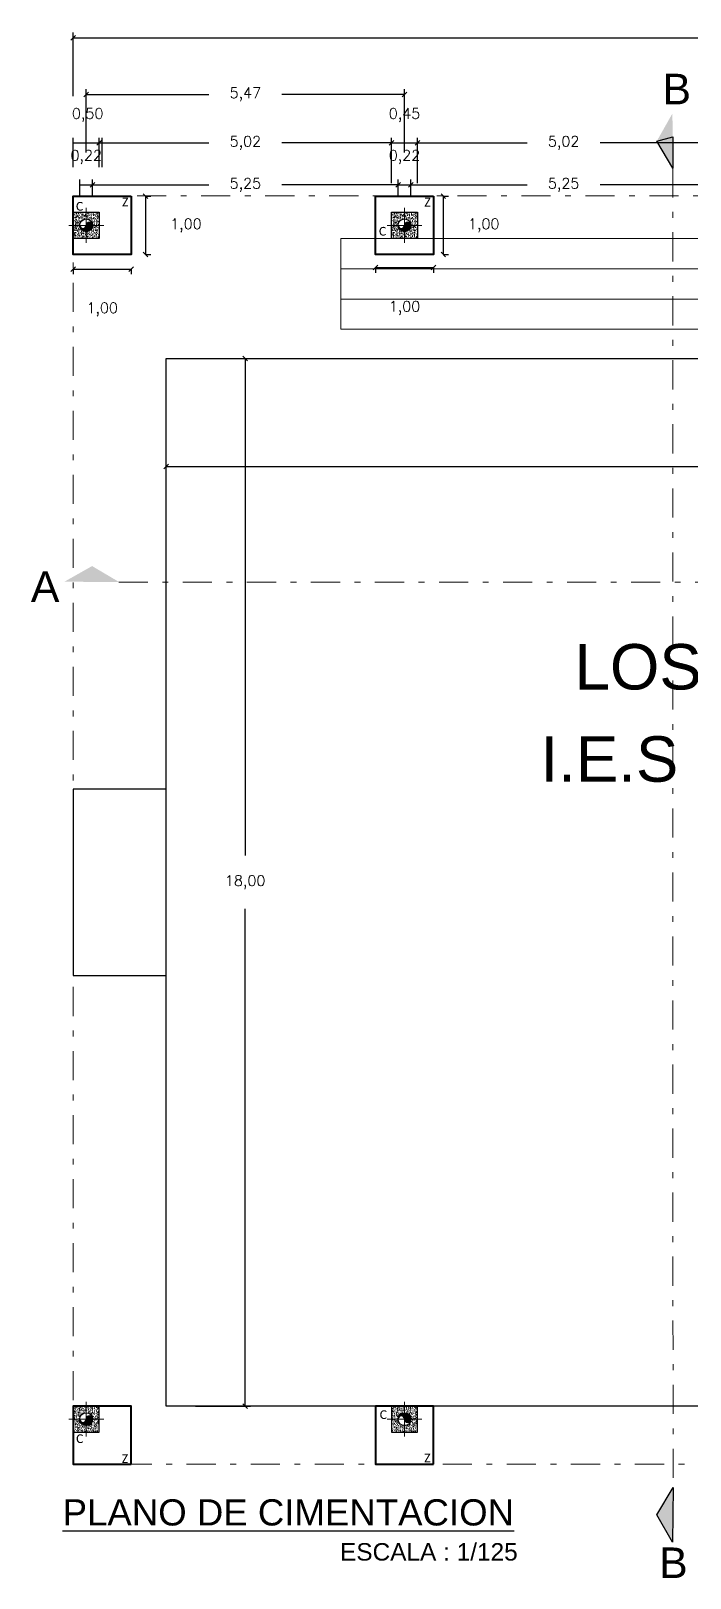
# Model space of a CAD drawing. Header units: metres. Extents: x 772934 to 773467, y 8442002 to 8442594.
# Drawn here: x 773062.6 to 773073.92, y 8442202.91 to 8442229.49 of the extents above; entities that cross this region are included whole.
import ezdxf

# ---------------------------------------------------------------- set-up
doc = ezdxf.new("R2010")
doc.units = ezdxf.units.M
doc.header["$PDMODE"] = 66
doc.linetypes.add('DASHDOT', pattern=[1, 0.5, -0.25, 0, -0.25])
for name, color, linetype, lineweight in [('02', 2, 'Continuous', 20), ('CIMENTACION', 7, 'Continuous', 40), ('COLUMNASS', 9, 'Continuous', 25), ('COTAS', 40, 'Continuous', 5), ('MURO...', 112, 'Continuous', 30), ('N.P.T', 61, 'DASHDOT', 9), ('TEXTOS-GRANDES-06', 6, 'Continuous', 25)]:
    doc.layers.add(name, color=color, linetype=linetype, lineweight=lineweight)
doc.layers.add('GRADERIA', color=7, linetype='Continuous', lineweight=15, true_color=0xc75757)
doc.layers.add('TEXTOS-CHICOS-03', color=3, linetype='Continuous')
doc.styles.add('ARIAL', font='arial.ttf', dxfattribs={"width": 1.1})
doc.styles.add('Legend', font='calibri.ttf')
doc.styles.get("Standard").update_dxf_attribs({"font": 'simplex.shx'})
doc.dimstyles.new('ISO-25', dxfattribs={"dimscale": 0, "dimtxt": 0.18, "dimasz": 0.08, "dimexe": 0.09, "dimexo": 0.5, "dimgap": 0.35, "dimtad": 0, "dimtih": 1, "dimtoh": 1, "dimzin": 3, "dimtxsty": 'Standard', "dimblk": 'OBLIQUE', "dimcen": -3, "dimclrd": 256, "dimclre": 256, "dimadec": 0, "dimazin": 0, "dimtfac": 1, "dimtmove": 2, "dimatfit": 2, "dimldrblk": 'OBLIQUE', "dimfxl": 1, "dimfxlon": 1, "dimtolj": 2, "dimarcsym": 0})

# ---------------------------------------------------------------- blocks, each defined once
blk = doc.blocks.new('_Oblique')
at = {"color": 0, "linetype": 'ByBlock', "lineweight": -2}
blk.add_line((-0.5, -0.5), (0.5, 0.5), dxfattribs=at)
blk = doc.blocks.new('*D77')
at = {"color": 173, "lineweight": -2, "ltscale": 0.05, "true_color": 0x4b5ece, "transparency": 16777216}
for p, q in [((773064.573, 8442226.646), (773064.663, 8442226.646)), ((773064.573, 8442225.646), (773064.663, 8442225.646))]:
    blk.add_line(p, q, dxfattribs=at)
at = {"color": 175, "lineweight": -2, "ltscale": 0.05, "true_color": 0x4d4db3, "transparency": 16777216}
blk.add_line((773064.573, 8442226.646), (773064.573, 8442225.646), dxfattribs=at)
at = {"layer": 'Defpoints', "color": 0, "ltscale": 0.05, "transparency": 16777216}
for p in [(773064.328, 8442226.646), (773064.328, 8442225.646), (773064.573, 8442225.646)]:
    blk.add_point(p, dxfattribs=at)
at = {"color": 175, "lineweight": -2, "ltscale": 0.05, "true_color": 0x4d4db3, "transparency": 16777216, "xscale": 0.08, "yscale": 0.08, "zscale": 0.08}
for p, rotation in [((773064.573, 8442226.646), 90), ((773064.573, 8442225.646), 270)]:
    blk.add_blockref('_Oblique', p, dxfattribs=dict(at, rotation=rotation))
at = {"color": 0, "ltscale": 0.05, "transparency": 16777216, "insert": (773065.266, 8442226.146), "char_height": 0.18, "attachment_point": 5}
blk.add_mtext('\\A2;1,00', dxfattribs=at)
blk = doc.blocks.new('*D78')
at = {"color": 173, "lineweight": -2, "ltscale": 0.05, "true_color": 0x4b5ece, "transparency": 16777216}
for p, q in [((773063.328, 8442225.396), (773063.328, 8442225.306)), ((773064.328, 8442225.396), (773064.328, 8442225.306))]:
    blk.add_line(p, q, dxfattribs=at)
at = {"color": 175, "lineweight": -2, "ltscale": 0.05, "true_color": 0x4d4db3, "transparency": 16777216}
blk.add_line((773063.328, 8442225.396), (773064.328, 8442225.396), dxfattribs=at)
at = {"layer": 'Defpoints', "color": 0, "ltscale": 0.05, "transparency": 16777216}
for p in [(773063.328, 8442225.646), (773064.328, 8442225.646), (773064.328, 8442225.396)]:
    blk.add_point(p, dxfattribs=at)
at = {"color": 175, "lineweight": -2, "ltscale": 0.05, "true_color": 0x4d4db3, "transparency": 16777216, "xscale": 0.08, "yscale": 0.08, "zscale": 0.08, "rotation": 180}
blk.add_blockref('_Oblique', (773063.328, 8442225.396), dxfattribs=at)
at = {"color": 175, "lineweight": -2, "ltscale": 0.05, "true_color": 0x4d4db3, "transparency": 16777216, "xscale": 0.08, "yscale": 0.08, "zscale": 0.08}
blk.add_blockref('_Oblique', (773064.328, 8442225.396), dxfattribs=at)
at = {"color": 0, "ltscale": 0.05, "transparency": 16777216, "insert": (773063.828, 8442224.702), "char_height": 0.18, "attachment_point": 5}
blk.add_mtext('\\A2;1,00', dxfattribs=at)
blk = doc.blocks.new('*D79')
at = {"color": 173, "lineweight": -2, "ltscale": 0.05, "true_color": 0x4b5ece, "transparency": 16777216}
for p, q in [((773069.687, 8442226.646), (773069.777, 8442226.646)), ((773069.687, 8442225.646), (773069.777, 8442225.646))]:
    blk.add_line(p, q, dxfattribs=at)
at = {"color": 175, "lineweight": -2, "ltscale": 0.05, "true_color": 0x4d4db3, "transparency": 16777216}
blk.add_line((773069.687, 8442226.646), (773069.687, 8442225.646), dxfattribs=at)
at = {"layer": 'Defpoints', "color": 0, "ltscale": 0.05, "transparency": 16777216}
for p in [(773069.52, 8442226.646), (773069.52, 8442225.646), (773069.687, 8442225.646)]:
    blk.add_point(p, dxfattribs=at)
at = {"color": 175, "lineweight": -2, "ltscale": 0.05, "true_color": 0x4d4db3, "transparency": 16777216, "xscale": 0.08, "yscale": 0.08, "zscale": 0.08}
for p, rotation in [((773069.687, 8442226.646), 90), ((773069.687, 8442225.646), 270)]:
    blk.add_blockref('_Oblique', p, dxfattribs=dict(at, rotation=rotation))
at = {"color": 0, "ltscale": 0.05, "transparency": 16777216, "insert": (773070.381, 8442226.146), "char_height": 0.18, "attachment_point": 5}
blk.add_mtext('\\A2;1,00', dxfattribs=at)
blk = doc.blocks.new('*D80')
at = {"color": 173, "lineweight": -2, "ltscale": 0.05, "true_color": 0x4b5ece, "transparency": 16777216}
for p, q in [((773068.52, 8442225.421), (773068.52, 8442225.331)), ((773069.52, 8442225.421), (773069.52, 8442225.331))]:
    blk.add_line(p, q, dxfattribs=at)
at = {"color": 175, "lineweight": -2, "ltscale": 0.05, "true_color": 0x4d4db3, "transparency": 16777216}
blk.add_line((773068.52, 8442225.421), (773069.52, 8442225.421), dxfattribs=at)
at = {"layer": 'Defpoints', "color": 0, "ltscale": 0.05, "transparency": 16777216}
for p in [(773068.52, 8442225.646), (773069.52, 8442225.646), (773069.52, 8442225.421)]:
    blk.add_point(p, dxfattribs=at)
at = {"color": 175, "lineweight": -2, "ltscale": 0.05, "true_color": 0x4d4db3, "transparency": 16777216, "xscale": 0.08, "yscale": 0.08, "zscale": 0.08, "rotation": 180}
blk.add_blockref('_Oblique', (773068.52, 8442225.421), dxfattribs=at)
at = {"color": 175, "lineweight": -2, "ltscale": 0.05, "true_color": 0x4d4db3, "transparency": 16777216, "xscale": 0.08, "yscale": 0.08, "zscale": 0.08}
blk.add_blockref('_Oblique', (773069.52, 8442225.421), dxfattribs=at)
at = {"color": 0, "ltscale": 0.05, "transparency": 16777216, "insert": (773069.02, 8442224.727), "char_height": 0.18, "attachment_point": 5}
blk.add_mtext('\\A2;1,00', dxfattribs=at)
blk = doc.blocks.new('*D89')
at = {"color": 173, "lineweight": -2, "ltscale": 0.05, "true_color": 0x4b5ece, "transparency": 16777216}
for p, q in [((773063.444, 8442226.646), (773063.444, 8442226.932)), ((773063.663, 8442226.646), (773063.663, 8442226.932))]:
    blk.add_line(p, q, dxfattribs=at)
at = {"color": 175, "lineweight": -2, "ltscale": 0.05, "true_color": 0x4d4db3, "transparency": 16777216}
blk.add_line((773063.444, 8442226.842), (773063.663, 8442226.842), dxfattribs=at)
at = {"layer": 'Defpoints', "color": 0, "ltscale": 0.05, "transparency": 16777216}
for p in [(773063.663, 8442226.842), (773063.444, 8442226.146), (773063.663, 8442226.146)]:
    blk.add_point(p, dxfattribs=at)
at = {"color": 0, "ltscale": 0.05, "transparency": 16777216, "insert": (773063.553, 8442227.322), "char_height": 0.18, "attachment_point": 5}
blk.add_mtext('\\A2;0,22', dxfattribs=at)
blk = doc.blocks.new('*D90')
at = {"color": 173, "lineweight": -2, "ltscale": 0.05, "true_color": 0x4b5ece, "transparency": 16777216}
for p, q in [((773063.663, 8442226.646), (773063.663, 8442226.932)), ((773068.91, 8442226.646), (773068.91, 8442226.932))]:
    blk.add_line(p, q, dxfattribs=at)
at = {"color": 175, "lineweight": -2, "ltscale": 0.05, "true_color": 0x4d4db3, "transparency": 16777216}
for p, q in [((773063.663, 8442226.842), (773065.662, 8442226.842)), ((773068.91, 8442226.842), (773066.911, 8442226.842))]:
    blk.add_line(p, q, dxfattribs=at)
at = {"layer": 'Defpoints', "color": 0, "ltscale": 0.05, "transparency": 16777216}
for p in [(773068.91, 8442226.842), (773063.663, 8442226.146), (773068.91, 8442226.146)]:
    blk.add_point(p, dxfattribs=at)
at = {"color": 175, "lineweight": -2, "ltscale": 0.05, "true_color": 0x4d4db3, "transparency": 16777216, "xscale": 0.08, "yscale": 0.08, "zscale": 0.08, "rotation": 180}
blk.add_blockref('_Oblique', (773063.663, 8442226.842), dxfattribs=at)
at = {"color": 175, "lineweight": -2, "ltscale": 0.05, "true_color": 0x4d4db3, "transparency": 16777216, "xscale": 0.08, "yscale": 0.08, "zscale": 0.08}
blk.add_blockref('_Oblique', (773068.91, 8442226.842), dxfattribs=at)
at = {"color": 0, "ltscale": 0.05, "transparency": 16777216, "insert": (773066.287, 8442226.842), "char_height": 0.18, "attachment_point": 5}
blk.add_mtext('\\A2;5,25', dxfattribs=at)
blk = doc.blocks.new('*D91')
at = {"color": 173, "lineweight": -2, "ltscale": 0.05, "true_color": 0x4b5ece, "transparency": 16777216}
for p, q in [((773068.91, 8442226.646), (773068.91, 8442226.932)), ((773069.129, 8442226.646), (773069.129, 8442226.932))]:
    blk.add_line(p, q, dxfattribs=at)
at = {"color": 175, "lineweight": -2, "ltscale": 0.05, "true_color": 0x4d4db3, "transparency": 16777216}
blk.add_line((773068.91, 8442226.842), (773069.129, 8442226.842), dxfattribs=at)
at = {"layer": 'Defpoints', "color": 0, "ltscale": 0.05, "transparency": 16777216}
for p in [(773069.129, 8442226.842), (773068.91, 8442226.146), (773069.129, 8442226.146)]:
    blk.add_point(p, dxfattribs=at)
at = {"color": 0, "ltscale": 0.05, "transparency": 16777216, "insert": (773069.02, 8442227.322), "char_height": 0.18, "attachment_point": 5}
blk.add_mtext('\\A2;0,22', dxfattribs=at)
blk = doc.blocks.new('*D92')
at = {"color": 173, "lineweight": -2, "ltscale": 0.05, "true_color": 0x4b5ece, "transparency": 16777216}
for p, q in [((773069.129, 8442226.646), (773069.129, 8442226.932)), ((773074.377, 8442226.646), (773074.377, 8442226.932))]:
    blk.add_line(p, q, dxfattribs=at)
at = {"color": 175, "lineweight": -2, "ltscale": 0.05, "true_color": 0x4d4db3, "transparency": 16777216}
for p, q in [((773069.129, 8442226.842), (773071.129, 8442226.842)), ((773074.377, 8442226.842), (773072.378, 8442226.842))]:
    blk.add_line(p, q, dxfattribs=at)
at = {"layer": 'Defpoints', "color": 0, "ltscale": 0.05, "transparency": 16777216}
for p in [(773074.377, 8442226.842), (773069.129, 8442226.146), (773074.377, 8442226.146)]:
    blk.add_point(p, dxfattribs=at)
at = {"color": 175, "lineweight": -2, "ltscale": 0.05, "true_color": 0x4d4db3, "transparency": 16777216, "xscale": 0.08, "yscale": 0.08, "zscale": 0.08, "rotation": 180}
blk.add_blockref('_Oblique', (773069.129, 8442226.842), dxfattribs=at)
at = {"color": 175, "lineweight": -2, "ltscale": 0.05, "true_color": 0x4d4db3, "transparency": 16777216, "xscale": 0.08, "yscale": 0.08, "zscale": 0.08}
blk.add_blockref('_Oblique', (773074.377, 8442226.842), dxfattribs=at)
at = {"color": 0, "ltscale": 0.05, "transparency": 16777216, "insert": (773071.753, 8442226.842), "char_height": 0.18, "attachment_point": 5}
blk.add_mtext('\\A2;5,25', dxfattribs=at)
blk = doc.blocks.new('*D102')
at = {"color": 173, "lineweight": -2, "ltscale": 0.05, "true_color": 0x4b5ece, "transparency": 16777216}
for p, q in [((773063.328, 8442227.146), (773063.328, 8442227.653)), ((773063.828, 8442227.146), (773063.828, 8442227.653))]:
    blk.add_line(p, q, dxfattribs=at)
at = {"color": 175, "lineweight": -2, "ltscale": 0.05, "true_color": 0x4d4db3, "transparency": 16777216}
blk.add_line((773063.328, 8442227.563), (773063.828, 8442227.563), dxfattribs=at)
at = {"layer": 'Defpoints', "color": 0, "ltscale": 0.05, "transparency": 16777216}
for p in [(773063.828, 8442227.563), (773063.328, 8442226.646), (773063.828, 8442226.646)]:
    blk.add_point(p, dxfattribs=at)
at = {"color": 0, "ltscale": 0.05, "transparency": 16777216, "insert": (773063.578, 8442228.042), "char_height": 0.18, "attachment_point": 5}
blk.add_mtext('\\A2;0,50', dxfattribs=at)
blk = doc.blocks.new('*D103')
at = {"color": 173, "lineweight": -2, "ltscale": 0.05, "true_color": 0x4b5ece, "transparency": 16777216}
for p, q in [((773063.778, 8442227.146), (773063.778, 8442227.653)), ((773068.795, 8442226.871), (773068.795, 8442227.653))]:
    blk.add_line(p, q, dxfattribs=at)
at = {"color": 175, "lineweight": -2, "ltscale": 0.05, "true_color": 0x4d4db3, "transparency": 16777216}
for p, q in [((773063.778, 8442227.563), (773065.662, 8442227.563)), ((773068.795, 8442227.563), (773066.911, 8442227.563))]:
    blk.add_line(p, q, dxfattribs=at)
at = {"layer": 'Defpoints', "color": 0, "ltscale": 0.05, "transparency": 16777216}
for p in [(773068.795, 8442227.563), (773063.778, 8442226.646), (773068.795, 8442226.371)]:
    blk.add_point(p, dxfattribs=at)
at = {"color": 175, "lineweight": -2, "ltscale": 0.05, "true_color": 0x4d4db3, "transparency": 16777216, "xscale": 0.08, "yscale": 0.08, "zscale": 0.08, "rotation": 180}
blk.add_blockref('_Oblique', (773063.778, 8442227.563), dxfattribs=at)
at = {"color": 175, "lineweight": -2, "ltscale": 0.05, "true_color": 0x4d4db3, "transparency": 16777216, "xscale": 0.08, "yscale": 0.08, "zscale": 0.08}
blk.add_blockref('_Oblique', (773068.795, 8442227.563), dxfattribs=at)
at = {"color": 0, "ltscale": 0.05, "transparency": 16777216, "insert": (773066.287, 8442227.563), "char_height": 0.18, "attachment_point": 5}
blk.add_mtext('\\A2;5,02', dxfattribs=at)
blk = doc.blocks.new('*D104')
at = {"color": 173, "lineweight": -2, "ltscale": 0.05, "true_color": 0x4b5ece, "transparency": 16777216}
for p, q in [((773068.795, 8442226.871), (773068.795, 8442227.653)), ((773069.245, 8442226.871), (773069.245, 8442227.653))]:
    blk.add_line(p, q, dxfattribs=at)
at = {"color": 175, "lineweight": -2, "ltscale": 0.05, "true_color": 0x4d4db3, "transparency": 16777216}
blk.add_line((773068.795, 8442227.563), (773069.245, 8442227.563), dxfattribs=at)
at = {"layer": 'Defpoints', "color": 0, "ltscale": 0.05, "transparency": 16777216}
for p in [(773069.245, 8442227.563), (773068.795, 8442226.371), (773069.245, 8442226.371)]:
    blk.add_point(p, dxfattribs=at)
at = {"color": 0, "ltscale": 0.05, "transparency": 16777216, "insert": (773069.02, 8442228.042), "char_height": 0.18, "attachment_point": 5}
blk.add_mtext('\\A2;0,45', dxfattribs=at)
blk = doc.blocks.new('*D105')
at = {"color": 173, "lineweight": -2, "ltscale": 0.05, "true_color": 0x4b5ece, "transparency": 16777216}
for p, q in [((773069.245, 8442226.871), (773069.245, 8442227.653)), ((773074.262, 8442226.871), (773074.262, 8442227.653))]:
    blk.add_line(p, q, dxfattribs=at)
at = {"color": 175, "lineweight": -2, "ltscale": 0.05, "true_color": 0x4d4db3, "transparency": 16777216}
for p, q in [((773069.245, 8442227.563), (773071.129, 8442227.563)), ((773074.262, 8442227.563), (773072.378, 8442227.563))]:
    blk.add_line(p, q, dxfattribs=at)
at = {"layer": 'Defpoints', "color": 0, "ltscale": 0.05, "transparency": 16777216}
for p in [(773074.262, 8442227.563), (773069.245, 8442226.371), (773074.262, 8442226.371)]:
    blk.add_point(p, dxfattribs=at)
at = {"color": 175, "lineweight": -2, "ltscale": 0.05, "true_color": 0x4d4db3, "transparency": 16777216, "xscale": 0.08, "yscale": 0.08, "zscale": 0.08, "rotation": 180}
blk.add_blockref('_Oblique', (773069.245, 8442227.563), dxfattribs=at)
at = {"color": 175, "lineweight": -2, "ltscale": 0.05, "true_color": 0x4d4db3, "transparency": 16777216, "xscale": 0.08, "yscale": 0.08, "zscale": 0.08}
blk.add_blockref('_Oblique', (773074.262, 8442227.563), dxfattribs=at)
at = {"color": 0, "ltscale": 0.05, "transparency": 16777216, "insert": (773071.753, 8442227.563), "char_height": 0.18, "attachment_point": 5}
blk.add_mtext('\\A2;5,02', dxfattribs=at)
blk = doc.blocks.new('*D115')
at = {"color": 173, "lineweight": -2, "ltscale": 0.05, "true_color": 0x4b5ece, "transparency": 16777216}
for p, q in [((773063.553, 8442227.397), (773063.553, 8442228.487)), ((773069.02, 8442227.397), (773069.02, 8442228.487))]:
    blk.add_line(p, q, dxfattribs=at)
at = {"color": 175, "lineweight": -2, "ltscale": 0.05, "true_color": 0x4d4db3, "transparency": 16777216}
for p, q in [((773063.553, 8442228.397), (773065.662, 8442228.397)), ((773069.02, 8442228.397), (773066.911, 8442228.397))]:
    blk.add_line(p, q, dxfattribs=at)
at = {"layer": 'Defpoints', "color": 0, "ltscale": 0.05, "transparency": 16777216}
for p in [(773069.02, 8442228.397), (773063.553, 8442226.371), (773069.02, 8442226.371)]:
    blk.add_point(p, dxfattribs=at)
at = {"color": 175, "lineweight": -2, "ltscale": 0.05, "true_color": 0x4d4db3, "transparency": 16777216, "xscale": 0.08, "yscale": 0.08, "zscale": 0.08, "rotation": 180}
blk.add_blockref('_Oblique', (773063.553, 8442228.397), dxfattribs=at)
at = {"color": 175, "lineweight": -2, "ltscale": 0.05, "true_color": 0x4d4db3, "transparency": 16777216, "xscale": 0.08, "yscale": 0.08, "zscale": 0.08}
blk.add_blockref('_Oblique', (773069.02, 8442228.397), dxfattribs=at)
at = {"color": 0, "ltscale": 0.05, "transparency": 16777216, "insert": (773066.287, 8442228.397), "char_height": 0.18, "attachment_point": 5}
blk.add_mtext('\\A2;5,47', dxfattribs=at)
blk = doc.blocks.new('*D254')
at = {"color": 173, "lineweight": -2, "ltscale": 0.05, "true_color": 0x4b5ece, "transparency": 16777216}
for p, q in [((773063.328, 8442228.369), (773063.328, 8442229.459)), ((773096.578, 8442228.369), (773096.578, 8442229.459))]:
    blk.add_line(p, q, dxfattribs=at)
at = {"color": 175, "lineweight": -2, "ltscale": 0.05, "true_color": 0x4d4db3, "transparency": 16777216}
for p, q in [((773063.328, 8442229.369), (773079.243, 8442229.369)), ((773096.578, 8442229.369), (773080.663, 8442229.369))]:
    blk.add_line(p, q, dxfattribs=at)
at = {"layer": 'Defpoints', "color": 0, "ltscale": 0.05, "transparency": 16777216}
for p in [(773096.578, 8442229.369), (773063.328, 8442226.646), (773096.578, 8442226.646)]:
    blk.add_point(p, dxfattribs=at)
at = {"color": 175, "lineweight": -2, "ltscale": 0.05, "true_color": 0x4d4db3, "transparency": 16777216, "xscale": 0.08, "yscale": 0.08, "zscale": 0.08, "rotation": 180}
blk.add_blockref('_Oblique', (773063.328, 8442229.369), dxfattribs=at)
at = {"color": 175, "lineweight": -2, "ltscale": 0.05, "true_color": 0x4d4db3, "transparency": 16777216, "xscale": 0.08, "yscale": 0.08, "zscale": 0.08}
blk.add_blockref('_Oblique', (773096.578, 8442229.369), dxfattribs=at)
at = {"color": 0, "ltscale": 0.05, "transparency": 16777216, "insert": (773079.953, 8442229.369), "char_height": 0.18, "attachment_point": 5}
blk.add_mtext('\\A2;33,25', dxfattribs=at)
blk = doc.blocks.new('*D255')
at = {"color": 173, "lineweight": -2, "ltscale": 0.05, "true_color": 0x4b5ece, "transparency": 16777216}
for p, q in [((773065.428, 8442223.861), (773066.373, 8442223.861)), ((773065.428, 8442205.861), (773066.373, 8442205.861))]:
    blk.add_line(p, q, dxfattribs=at)
at = {"color": 175, "lineweight": -2, "ltscale": 0.05, "true_color": 0x4d4db3, "transparency": 16777216}
for p, q in [((773066.283, 8442223.861), (773066.283, 8442215.318)), ((773066.283, 8442205.861), (773066.283, 8442214.404))]:
    blk.add_line(p, q, dxfattribs=at)
at = {"layer": 'Defpoints', "color": 0, "ltscale": 0.05, "transparency": 16777216}
for p in [(773064.928, 8442223.861), (773064.928, 8442205.861), (773066.283, 8442205.861)]:
    blk.add_point(p, dxfattribs=at)
at = {"color": 175, "lineweight": -2, "ltscale": 0.05, "true_color": 0x4d4db3, "transparency": 16777216, "xscale": 0.08, "yscale": 0.08, "zscale": 0.08}
for p, rotation in [((773066.283, 8442223.861), 90), ((773066.283, 8442205.861), 270)]:
    blk.add_blockref('_Oblique', p, dxfattribs=dict(at, rotation=rotation))
at = {"color": 0, "ltscale": 0.05, "transparency": 16777216, "insert": (773066.283, 8442214.861), "char_height": 0.18, "attachment_point": 5}
blk.add_mtext('\\A2;18,00', dxfattribs=at)
blk = doc.blocks.new('*D256')
at = {"color": 173, "lineweight": -2, "ltscale": 0.05, "true_color": 0x4b5ece, "transparency": 16777216}
for p, q in [((773064.928, 8442222.002), (773064.928, 8442222.092)), ((773094.978, 8442222.002), (773094.978, 8442222.092))]:
    blk.add_line(p, q, dxfattribs=at)
at = {"color": 175, "lineweight": -2, "ltscale": 0.05, "true_color": 0x4d4db3, "transparency": 16777216}
for p, q in [((773064.928, 8442222.002), (773079.243, 8442222.002)), ((773094.978, 8442222.002), (773080.663, 8442222.002))]:
    blk.add_line(p, q, dxfattribs=at)
at = {"layer": 'Defpoints', "color": 0, "ltscale": 0.05, "transparency": 16777216}
for p in [(773064.928, 8442221.991), (773094.978, 8442222.002), (773094.978, 8442221.991)]:
    blk.add_point(p, dxfattribs=at)
at = {"color": 175, "lineweight": -2, "ltscale": 0.05, "true_color": 0x4d4db3, "transparency": 16777216, "xscale": 0.08, "yscale": 0.08, "zscale": 0.08, "rotation": 180}
blk.add_blockref('_Oblique', (773064.928, 8442222.002), dxfattribs=at)
at = {"color": 175, "lineweight": -2, "ltscale": 0.05, "true_color": 0x4d4db3, "transparency": 16777216, "xscale": 0.08, "yscale": 0.08, "zscale": 0.08}
blk.add_blockref('_Oblique', (773094.978, 8442222.002), dxfattribs=at)
at = {"color": 0, "ltscale": 0.05, "transparency": 16777216, "insert": (773079.953, 8442222.002), "char_height": 0.18, "attachment_point": 5}
blk.add_mtext('\\A2;30,05', dxfattribs=at)

msp = doc.modelspace()

# ---------------------------------------------------------------- hatches: boundary and pattern name
h = msp.add_hatch(color=256)
h.dxf.hatch_style = 1
h.paths.add_polyline_path([(773073.622, 8442228.069), (773073.631, 8442227.127), (773073.354, 8442227.595)])
h = msp.add_hatch(color=256)
h.dxf.hatch_style = 1
h.paths.add_polyline_path([(773073.622, 8442228.069), (773073.631, 8442227.127), (773073.354, 8442227.595)])
h = msp.add_hatch(color=256)
h.dxf.hatch_style = 1
h.paths.add_polyline_path([(773073.622, 8442228.069), (773073.631, 8442227.127), (773073.354, 8442227.595)])
at = {"linetype": 'Continuous', "lineweight": 0}
h = msp.add_hatch(dxfattribs=at)
h.set_pattern_fill('AR-CONC', color=256, scale=0.01, angle=90, style=0)
h.set_pattern_definition([(140, (773063.75327, 8442225.495666), (0.0062752, 0.071726), [0.0075, -0.0825]), (85, (773063.75327, 8442225.495666), (-0.075219, -0.013875), [0.006, -0.066]), (190.451, (773063.75379, 8442225.50164), (-0.068944, 0.057851), [0.006374, -0.070114]), (136.184, (773063.73327, 8442225.49567), (0.016552, 0.106724), [0.01125, -0.12375]), (186.636, (773063.73465, 8442225.50456), (-0.097412, 0.093466), [0.009561, -0.105171]), (81.184, (773063.73327, 8442225.49567), (-0.097412, 0.093466), [0.009, -0.099]), (111, (773063.73827, 8442225.505666), (0.040262, 0.0596907), [0.0075, -0.0825]), (56, (773063.73827, 8442225.505666), (-0.072515, 0.0243315), [0.006, -0.066]), (161.451, (773063.74162, 8442225.51064), (-0.032253, 0.0840223), [0.006374, -0.070114]), (127.5, (773063.753268, 8442225.495666), (-0.0332894, 0.001216), [0, -0.0652, 0, -0.067, 0, -0.06625]), (97.5, (773063.753268, 8442225.495666), (-0.0394412, 0.026307), [0, -0.0382, 0, -0.0637, 0, -0.02525]), (57.5, (773063.753268, 8442225.473366), (0.0022555, 0.05338224), [0, -0.025, 0, -0.078, 0, -0.1035]), (47.5, (773063.75327, 8442225.463366), (-0.0100105, 0.0583186), [0, -0.0325, 0, -0.0518, 0, -0.0735])])
edge = h.paths.add_edge_path()
edge.add_line((773063.328, 8442226.146), (773063.444, 8442226.146))
edge.add_arc((773063.553, 8442226.146), 0.11, 540, 630)
edge.add_line((773063.553, 8442226.036), (773063.553, 8442225.921))
edge.add_line((773063.553, 8442225.921), (773063.328, 8442225.921))
edge.add_line((773063.328, 8442225.921), (773063.328, 8442226.146))
edge = h.paths.add_edge_path()
edge.add_line((773063.328, 8442226.371), (773063.553, 8442226.371))
edge.add_line((773063.553, 8442226.371), (773063.553, 8442226.255))
edge.add_arc((773063.553, 8442226.146), 0.11, 450, 540)
edge.add_line((773063.444, 8442226.146), (773063.328, 8442226.146))
edge.add_line((773063.328, 8442226.146), (773063.328, 8442226.371))
edge = h.paths.add_edge_path()
edge.add_line((773063.778, 8442226.146), (773063.663, 8442226.146))
edge.add_arc((773063.553, 8442226.146), 0.11, 360.0041, 450)
edge.add_line((773063.553, 8442226.255), (773063.553, 8442226.371))
edge.add_line((773063.553, 8442226.371), (773063.778, 8442226.371))
edge.add_line((773063.778, 8442226.371), (773063.778, 8442226.146))
edge = h.paths.add_edge_path()
edge.add_line((773063.663, 8442226.146), (773063.778, 8442226.146))
edge.add_line((773063.778, 8442226.146), (773063.778, 8442225.921))
edge.add_line((773063.778, 8442225.921), (773063.553, 8442225.921))
edge.add_line((773063.553, 8442225.921), (773063.553, 8442226.036))
edge.add_arc((773063.553, 8442226.146), 0.11, 630, 720.0041)
h = msp.add_hatch(dxfattribs=at)
h.set_pattern_fill('AR-CONC', color=256, scale=0.01, angle=90, style=0)
h.set_pattern_definition([(140, (773069.219935, 8442225.495666), (0.0062752, 0.071726), [0.0075, -0.0825]), (85, (773069.219935, 8442225.495666), (-0.075219, -0.013875), [0.006, -0.066]), (190.451, (773069.22046, 8442225.50164), (-0.068944, 0.057851), [0.006374, -0.070114]), (136.184, (773069.199935, 8442225.49567), (0.016552, 0.106724), [0.01125, -0.12375]), (186.636, (773069.20131, 8442225.50456), (-0.097412, 0.093466), [0.009561, -0.105171]), (81.184, (773069.19993, 8442225.49567), (-0.097412, 0.093466), [0.009, -0.099]), (111, (773069.204935, 8442225.505666), (0.040262, 0.0596907), [0.0075, -0.0825]), (56, (773069.204935, 8442225.505666), (-0.072515, 0.0243315), [0.006, -0.066]), (161.451, (773069.20829, 8442225.51064), (-0.032253, 0.0840223), [0.006374, -0.070114]), (127.5, (773069.219935, 8442225.495666), (-0.0332894, 0.001216), [0, -0.0652, 0, -0.067, 0, -0.06625]), (97.5, (773069.219935, 8442225.495666), (-0.0394412, 0.026307), [0, -0.0382, 0, -0.0637, 0, -0.02525]), (57.5, (773069.219935, 8442225.473366), (0.0022555, 0.05338224), [0, -0.025, 0, -0.078, 0, -0.1035]), (47.5, (773069.219935, 8442225.463366), (-0.0100105, 0.0583186), [0, -0.0325, 0, -0.0518, 0, -0.0735])])
edge = h.paths.add_edge_path()
edge.add_line((773068.795, 8442226.146), (773068.91, 8442226.146))
edge.add_arc((773069.02, 8442226.146), 0.11, 540, 630)
edge.add_line((773069.02, 8442226.036), (773069.02, 8442225.921))
edge.add_line((773069.02, 8442225.921), (773068.795, 8442225.921))
edge.add_line((773068.795, 8442225.921), (773068.795, 8442226.146))
edge = h.paths.add_edge_path()
edge.add_line((773068.795, 8442226.371), (773069.02, 8442226.371))
edge.add_line((773069.02, 8442226.371), (773069.02, 8442226.255))
edge.add_arc((773069.02, 8442226.146), 0.11, 450, 540)
edge.add_line((773068.91, 8442226.146), (773068.795, 8442226.146))
edge.add_line((773068.795, 8442226.146), (773068.795, 8442226.371))
edge = h.paths.add_edge_path()
edge.add_line((773069.245, 8442226.146), (773069.129, 8442226.146))
edge.add_arc((773069.02, 8442226.146), 0.11, 360.0041, 450)
edge.add_line((773069.02, 8442226.255), (773069.02, 8442226.371))
edge.add_line((773069.02, 8442226.371), (773069.245, 8442226.371))
edge.add_line((773069.245, 8442226.371), (773069.245, 8442226.146))
edge = h.paths.add_edge_path()
edge.add_line((773069.129, 8442226.146), (773069.245, 8442226.146))
edge.add_line((773069.245, 8442226.146), (773069.245, 8442225.921))
edge.add_line((773069.245, 8442225.921), (773069.02, 8442225.921))
edge.add_line((773069.02, 8442225.921), (773069.02, 8442226.036))
edge.add_arc((773069.02, 8442226.146), 0.11, 630, 720.0041)
at = {"linetype": 'Continuous'}
h = msp.add_hatch(color=256, dxfattribs=at)
h.set_gradient(color1=(0, 0, 255), one_color=1, tint=1)
h.paths.add_polyline_path([(773063.553, 8442226.036, -0.414214), (773063.444, 8442226.146, 1), (773063.553, 8442226.146, -1), (773063.663, 8442226.146, -0.414214)])
h = msp.add_hatch(color=256, dxfattribs=at)
h.set_gradient(color1=(0, 0, 255), one_color=1, tint=1)
h.paths.add_polyline_path([(773069.02, 8442226.036, -0.414214), (773068.91, 8442226.146, 1), (773069.02, 8442226.146, -1), (773069.129, 8442226.146, -0.414214)])
h = msp.add_hatch(color=256)
h.dxf.hatch_style = 1
h.paths.add_polyline_path([(773063.18, 8442220.025), (773064.123, 8442220.016), (773063.654, 8442220.293)])
h = msp.add_hatch(color=256)
h.dxf.hatch_style = 1
h.paths.add_polyline_path([(773063.18, 8442220.025), (773064.123, 8442220.016), (773063.654, 8442220.293)])
h = msp.add_hatch(color=256)
h.dxf.hatch_style = 1
h.paths.add_polyline_path([(773063.18, 8442220.025), (773064.123, 8442220.016), (773063.654, 8442220.293)])
h = msp.add_hatch(color=256)
h.dxf.hatch_style = 1
h.paths.add_polyline_path([(773063.18, 8442220.025), (773064.123, 8442220.016), (773063.654, 8442220.293)])
h = msp.add_hatch(color=256)
h.dxf.hatch_style = 1
h.paths.add_polyline_path([(773063.18, 8442220.025), (773064.123, 8442220.016), (773063.654, 8442220.293)])
h = msp.add_hatch(color=256)
h.dxf.hatch_style = 1
h.paths.add_polyline_path([(773063.18, 8442220.025), (773064.123, 8442220.016), (773063.654, 8442220.293)])
at = {"linetype": 'Continuous', "lineweight": 0}
h = msp.add_hatch(dxfattribs=at)
h.set_pattern_fill('AR-CONC', color=256, scale=0.01, angle=90, style=0)
h.set_pattern_definition([(140, (773063.75327, 8442203.435666), (0.0062752, 0.071726), [0.0075, -0.0825]), (85, (773063.75327, 8442203.435666), (-0.0752192, -0.0138751), [0.006, -0.066]), (190.4514, (773063.75379, 8442203.44164), (-0.068944, 0.057851), [0.006374, -0.0701142]), (136.184, (773063.73327, 8442203.43567), (0.016552, 0.106724), [0.01125, -0.12375]), (186.6356, (773063.73465, 8442203.44456), (-0.097412, 0.0934663), [0.009561, -0.1051713]), (81.184, (773063.73327, 8442203.43567), (-0.097412, 0.093466), [0.009, -0.099]), (111, (773063.73827, 8442203.445666), (0.0402619, 0.0596907), [0.0075, -0.0825]), (56, (773063.73827, 8442203.445666), (-0.072515, 0.0243315), [0.006, -0.066]), (161.4514, (773063.74162, 8442203.45064), (-0.032253, 0.0840223), [0.006374, -0.0701142]), (127.5, (773063.753268, 8442203.435666), (-0.03328939, 0.00121599), [0, -0.0652, 0, -0.067, 0, -0.06625]), (97.5, (773063.753268, 8442203.435666), (-0.03944117, 0.02630695), [0, -0.0382, 0, -0.0637, 0, -0.02525]), (57.5, (773063.753268, 8442203.413366), (0.0022555, 0.05338224), [0, -0.025, 0, -0.078, 0, -0.1035]), (47.5, (773063.75327, 8442203.403366), (-0.0100105, 0.0583186), [0, -0.0325, 0, -0.0518, 0, -0.0735])])
edge = h.paths.add_edge_path()
edge.add_line((773063.328, 8442205.636), (773063.444, 8442205.636))
edge.add_arc((773063.553, 8442205.636), 0.11, 90, 180, ccw=False)
edge.add_line((773063.553, 8442205.745), (773063.553, 8442205.861))
edge.add_line((773063.553, 8442205.861), (773063.328, 8442205.861))
edge.add_line((773063.328, 8442205.861), (773063.328, 8442205.636))
edge = h.paths.add_edge_path()
edge.add_line((773063.328, 8442205.411), (773063.553, 8442205.411))
edge.add_line((773063.553, 8442205.411), (773063.553, 8442205.526))
edge.add_arc((773063.553, 8442205.636), 0.11, 180, 270, ccw=False)
edge.add_line((773063.444, 8442205.636), (773063.328, 8442205.636))
edge.add_line((773063.328, 8442205.636), (773063.328, 8442205.411))
edge = h.paths.add_edge_path()
edge.add_line((773063.778, 8442205.636), (773063.663, 8442205.636))
edge.add_arc((773063.553, 8442205.636), 0.11, 270, 359.9959, ccw=False)
edge.add_line((773063.553, 8442205.526), (773063.553, 8442205.411))
edge.add_line((773063.553, 8442205.411), (773063.778, 8442205.411))
edge.add_line((773063.778, 8442205.411), (773063.778, 8442205.636))
edge = h.paths.add_edge_path()
edge.add_line((773063.663, 8442205.636), (773063.778, 8442205.636))
edge.add_line((773063.778, 8442205.636), (773063.778, 8442205.861))
edge.add_line((773063.778, 8442205.861), (773063.553, 8442205.861))
edge.add_line((773063.553, 8442205.861), (773063.553, 8442205.745))
edge.add_arc((773063.553, 8442205.636), 0.11, -0.0041, 90, ccw=False)
h = msp.add_hatch(dxfattribs=at)
h.set_pattern_fill('AR-CONC', color=256, scale=0.01, angle=90, style=0)
h.set_pattern_definition([(140, (773069.219935, 8442203.435666), (0.0062752, 0.071726), [0.0075, -0.0825]), (85, (773069.219935, 8442203.435666), (-0.0752192, -0.0138751), [0.006, -0.066]), (190.4514, (773069.22046, 8442203.44164), (-0.068944, 0.057851), [0.006374, -0.0701142]), (136.184, (773069.199935, 8442203.43567), (0.016552, 0.106724), [0.01125, -0.12375]), (186.6356, (773069.20131, 8442203.44456), (-0.097412, 0.0934663), [0.009561, -0.1051713]), (81.184, (773069.19993, 8442203.43567), (-0.097412, 0.093466), [0.009, -0.099]), (111, (773069.204935, 8442203.445666), (0.0402619, 0.0596907), [0.0075, -0.0825]), (56, (773069.204935, 8442203.445666), (-0.072515, 0.0243315), [0.006, -0.066]), (161.4514, (773069.20829, 8442203.45064), (-0.032253, 0.0840223), [0.006374, -0.0701142]), (127.5, (773069.219935, 8442203.435666), (-0.03328939, 0.00121599), [0, -0.0652, 0, -0.067, 0, -0.06625]), (97.5, (773069.219935, 8442203.435666), (-0.03944117, 0.02630695), [0, -0.0382, 0, -0.0637, 0, -0.02525]), (57.5, (773069.219935, 8442203.413366), (0.0022555, 0.05338224), [0, -0.025, 0, -0.078, 0, -0.1035]), (47.5, (773069.219935, 8442203.403366), (-0.0100105, 0.0583186), [0, -0.0325, 0, -0.0518, 0, -0.0735])])
edge = h.paths.add_edge_path()
edge.add_line((773068.795, 8442205.636), (773068.91, 8442205.636))
edge.add_arc((773069.02, 8442205.636), 0.11, 90, 180, ccw=False)
edge.add_line((773069.02, 8442205.745), (773069.02, 8442205.861))
edge.add_line((773069.02, 8442205.861), (773068.795, 8442205.861))
edge.add_line((773068.795, 8442205.861), (773068.795, 8442205.636))
edge = h.paths.add_edge_path()
edge.add_line((773068.795, 8442205.411), (773069.02, 8442205.411))
edge.add_line((773069.02, 8442205.411), (773069.02, 8442205.526))
edge.add_arc((773069.02, 8442205.636), 0.11, 180, 270, ccw=False)
edge.add_line((773068.91, 8442205.636), (773068.795, 8442205.636))
edge.add_line((773068.795, 8442205.636), (773068.795, 8442205.411))
edge = h.paths.add_edge_path()
edge.add_line((773069.245, 8442205.636), (773069.129, 8442205.636))
edge.add_arc((773069.02, 8442205.636), 0.11, 270, 359.9959, ccw=False)
edge.add_line((773069.02, 8442205.526), (773069.02, 8442205.411))
edge.add_line((773069.02, 8442205.411), (773069.245, 8442205.411))
edge.add_line((773069.245, 8442205.411), (773069.245, 8442205.636))
edge = h.paths.add_edge_path()
edge.add_line((773069.129, 8442205.636), (773069.245, 8442205.636))
edge.add_line((773069.245, 8442205.636), (773069.245, 8442205.861))
edge.add_line((773069.245, 8442205.861), (773069.02, 8442205.861))
edge.add_line((773069.02, 8442205.861), (773069.02, 8442205.745))
edge.add_arc((773069.02, 8442205.636), 0.11, -0.0041, 90, ccw=False)
at = {"linetype": 'Continuous'}
h = msp.add_hatch(color=256, dxfattribs=at)
h.set_gradient(color1=(0, 0, 255), one_color=1, tint=1)
h.paths.add_polyline_path([(773063.553, 8442205.526, -0.414214), (773063.444, 8442205.636, 1), (773063.553, 8442205.636, -1), (773063.663, 8442205.636, -0.414214)])
h = msp.add_hatch(color=256, dxfattribs=at)
h.set_gradient(color1=(0, 0, 255), one_color=1, tint=1)
h.paths.add_polyline_path([(773069.02, 8442205.745, 0.414214), (773068.91, 8442205.636, -1), (773069.02, 8442205.636, 1), (773069.129, 8442205.636, 0.414214)])
h = msp.add_hatch(color=256)
h.dxf.hatch_style = 1
h.paths.add_polyline_path([(773073.632, 8442204.462), (773073.623, 8442203.52), (773073.355, 8442203.994)])
h = msp.add_hatch(color=256)
h.dxf.hatch_style = 1
h.paths.add_polyline_path([(773073.632, 8442204.462), (773073.623, 8442203.52), (773073.355, 8442203.994)])
h = msp.add_hatch(color=256)
h.dxf.hatch_style = 1
h.paths.add_polyline_path([(773073.632, 8442204.462), (773073.623, 8442203.52), (773073.355, 8442203.994)])

# ---------------------------------------------------------------- linework, layer by layer
for p, q in [((773064.928, 8442205.861), (773064.928, 8442223.861)), ((773064.928, 8442223.861), (773094.978, 8442223.861)), ((773094.978, 8442205.861), (773064.928, 8442205.861))]:
    msp.add_line(p, q)
for points in [[(773073.63, 8442227.669), (773073.631, 8442227.127), (773073.354, 8442227.595), (773073.63, 8442227.669)], [(773073.63, 8442227.669), (773073.631, 8442227.127), (773073.354, 8442227.595), (773073.63, 8442227.669)], [(773073.63, 8442227.669), (773073.631, 8442227.127), (773073.354, 8442227.595), (773073.63, 8442227.669)], [(773073.632, 8442204.462), (773073.623, 8442203.52), (773073.355, 8442203.994), (773073.632, 8442204.462)], [(773073.632, 8442204.462), (773073.623, 8442203.52), (773073.355, 8442203.994), (773073.632, 8442204.462)], [(773073.632, 8442204.462), (773073.623, 8442203.52), (773073.355, 8442203.994), (773073.632, 8442204.462)]]:
    msp.add_lwpolyline(points)
at = {"flags": 128}
msp.add_lwpolyline([(773064.928, 8442216.461), (773063.328, 8442216.461), (773063.328, 8442214.861), (773063.328, 8442213.261), (773064.928, 8442213.261)], dxfattribs=at)
at = {"layer": 'CIMENTACION'}
for points in [[(773064.328, 8442226.646), (773064.328, 8442225.646), (773063.328, 8442225.646), (773063.328, 8442226.646)], [(773069.52, 8442226.646), (773069.52, 8442225.646), (773068.52, 8442225.646), (773068.52, 8442226.646)], [(773064.328, 8442204.861), (773064.328, 8442205.861), (773063.328, 8442205.861), (773063.328, 8442204.861)], [(773069.52, 8442204.861), (773069.52, 8442205.861), (773068.52, 8442205.861), (773068.52, 8442204.861)]]:
    msp.add_lwpolyline(points, close=True, dxfattribs=at)
at = {"layer": 'COLUMNASS'}
for points in [[(773063.778, 8442226.371), (773063.778, 8442225.921), (773063.328, 8442225.921), (773063.328, 8442226.371)], [(773069.245, 8442226.371), (773069.245, 8442225.921), (773068.795, 8442225.921), (773068.795, 8442226.371)], [(773063.778, 8442205.411), (773063.778, 8442205.861), (773063.328, 8442205.861), (773063.328, 8442205.411)], [(773069.245, 8442205.411), (773069.245, 8442205.861), (773068.795, 8442205.861), (773068.795, 8442205.411)]]:
    msp.add_lwpolyline(points, close=True, dxfattribs=at)
at = {"layer": 'COTAS', "color": 1}
for points in [[(773063.55, 8442226.446), (773063.55, 8442226.071), (773063.55, 8442225.846)], [(773069.02, 8442226.446), (773069.02, 8442226.071), (773069.02, 8442225.846)], [(773063.853, 8442226.146), (773063.478, 8442226.146), (773063.253, 8442226.146)], [(773069.32, 8442226.146), (773068.945, 8442226.146), (773068.72, 8442226.146)], [(773063.553, 8442205.336), (773063.553, 8442205.711), (773063.553, 8442205.936)], [(773069.02, 8442205.336), (773069.02, 8442205.711), (773069.02, 8442205.936)], [(773063.853, 8442205.636), (773063.478, 8442205.636), (773063.253, 8442205.636)], [(773069.32, 8442205.636), (773068.945, 8442205.636), (773068.72, 8442205.636)]]:
    msp.add_lwpolyline(points, dxfattribs=at)
at = {"layer": 'GRADERIA'}
msp.add_line((773067.928, 8442224.361), (773067.928, 8442225.921), dxfattribs=at)
for points in [[(773067.928, 8442225.921), (773091.778, 8442225.921)], [(773067.928, 8442225.401), (773091.778, 8442225.401)], [(773067.928, 8442224.881), (773091.778, 8442224.881)], [(773067.928, 8442224.361), (773091.778, 8442224.361)]]:
    msp.add_lwpolyline(points, dxfattribs=at)
at = {"layer": 'MURO...'}
for centre in [(773063.553, 8442226.146), (773069.02, 8442226.146), (773063.553, 8442205.636), (773069.02, 8442205.636)]:
    msp.add_circle(centre, 0.11, dxfattribs=at)
for centre, start, end in [((773063.498, 8442226.146), 180, 0), ((773063.608, 8442226.146), 0, 180), ((773068.965, 8442226.146), 180, 0), ((773069.075, 8442226.146), 0, 180), ((773063.498, 8442205.636), 180, 0), ((773063.608, 8442205.636), 0, 180), ((773068.965, 8442205.636), 0, 180), ((773069.075, 8442205.636), 180, 0)]:
    msp.add_arc(centre, 0.0548, start, end, dxfattribs=at)
at = {"layer": 'N.P.T'}
msp.add_line((773064.113, 8442220.015), (773095.814, 8442220.015), dxfattribs=at)
msp.add_lwpolyline([(773073.63, 8442227.128), (773073.632, 8442204.462)], dxfattribs=at)
msp.add_lwpolyline([(773063.328, 8442226.651), (773096.578, 8442226.651), (773096.578, 8442204.861), (773063.328, 8442204.861)], close=True, dxfattribs=at)

# ---------------------------------------------------------------- texts
at = {"char_height": 0.525}
for s, insert, attachment_point in [('{\\fArial|b0|i0|c0|p34;B}', (773073.452, 8442228.751), 1), ('{\\fArial|b0|i0|c0|p34;A}', (773062.603, 8442219.678), 7), ('{\\fArial|b0|i0|c0|p34;A}', (773062.603, 8442219.678), 7), ('{\\fArial|b0|i0|c0|p34;A}', (773062.603, 8442219.678), 7), ('{\\fArial|b0|i0|c0|p34;A}', (773062.603, 8442219.678), 7), ('{\\fArial|b0|i0|c0|p34;A}', (773062.603, 8442219.678), 7), ('{\\fArial|b0|i0|c0|p34;A}', (773062.603, 8442219.678), 7), ('{\\fArial|b0|i0|c0|p34;B}', (773073.395, 8442203.431), 1)]:
    msp.add_mtext(s, dxfattribs=dict(at, insert=insert, attachment_point=attachment_point))
at = {"layer": '02', "lineweight": 5, "char_height": 0.15, "width": 5.57795, "style": 'Legend'}
for s, insert, attachment_point in [('Z', (773064.169, 8442226.622, 0.207), 1), ('Z', (773069.361, 8442226.62, 0.207), 1), ('C', (773063.378, 8442226.549), 1), ('C', (773068.582, 8442226.12), 1), ('C', (773068.72, 8442205.788), 3), ('C', (773063.505, 8442205.375), 3), ('Z', (773064.274, 8442205.033, 0.207), 3), ('Z', (773069.468, 8442205.044, 0.207), 3)]:
    msp.add_mtext(s, dxfattribs=dict(at, insert=insert, attachment_point=attachment_point))
at = {"layer": 'TEXTOS-CHICOS-03', "color": 70, "style": 'ARIAL'}
for s, p in [('LOSA DEPORTIVA  MULTIUSO ', (773071.942, 8442218.172)), (' I.E.S "FRAY DIEGO ORTIZ" - PROGRESO', (773071.055, 8442216.588))]:
    msp.add_text(s, height=0.78103, dxfattribs=at).set_placement(p)
at = {"layer": 'TEXTOS-CHICOS-03', "style": 'ARIAL'}
msp.add_text('ESCALA : 1/125', height=0.3, dxfattribs=at).set_placement((773067.913, 8442203.206))
at = {"layer": 'TEXTOS-GRANDES-06', "style": 'ARIAL'}
msp.add_text('%%UPLANO DE CIMENTACION', height=0.45, dxfattribs=at).set_placement((773063.148, 8442203.809))

# ---------------------------------------------------------------- dimensions: what is measured, and where the dimension line sits
at = {"ltscale": 0.05}
for p1, p2, distance, picture, middle in [((773063.328, 8442226.646), (773096.578, 8442226.646), 2.723, '*D254', (773079.953, 8442229.369)), ((773064.928, 8442223.861), (773064.928, 8442205.861), 1.355, '*D255', (773066.283, 8442214.861)), ((773064.928, 8442221.991), (773094.978, 8442221.991), 0.011, '*D256', (773079.953, 8442222.002))]:
    dim = msp.add_aligned_dim(p1=p1, p2=p2, distance=distance, dimstyle='ISO-25', override={"dimscale": 1}, dxfattribs=at)
    dim.commit()
    dim.dimension.update_dxf_attribs({"geometry": picture, "text_midpoint": middle})
for base, p1, p2, picture, middle in [((773069.02, 8442228.397), (773063.553, 8442226.371), (773069.02, 8442226.371), '*D115', (773066.287, 8442228.397)), ((773063.828, 8442227.563), (773063.328, 8442226.646), (773063.828, 8442226.646), '*D102', (773063.578, 8442228.042)), ((773069.245, 8442227.563), (773068.795, 8442226.371), (773069.245, 8442226.371), '*D104', (773069.02, 8442228.042)), ((773068.795, 8442227.563), (773063.778, 8442226.646), (773068.795, 8442226.371), '*D103', (773066.287, 8442227.563)), ((773074.262, 8442227.563), (773069.245, 8442226.371), (773074.262, 8442226.371), '*D105', (773071.753, 8442227.563)), ((773063.663, 8442226.842), (773063.444, 8442226.146), (773063.663, 8442226.146), '*D89', (773063.553, 8442227.322)), ((773069.129, 8442226.842), (773068.91, 8442226.146), (773069.129, 8442226.146), '*D91', (773069.02, 8442227.322)), ((773068.91, 8442226.842), (773063.663, 8442226.146), (773068.91, 8442226.146), '*D90', (773066.287, 8442226.842)), ((773074.377, 8442226.842), (773069.129, 8442226.146), (773074.377, 8442226.146), '*D92', (773071.753, 8442226.842)), ((773064.328, 8442225.396), (773063.328, 8442225.646), (773064.328, 8442225.646), '*D78', (773063.828, 8442224.702)), ((773069.52, 8442225.421), (773068.52, 8442225.646), (773069.52, 8442225.646), '*D80', (773069.02, 8442224.727))]:
    dim = msp.add_linear_dim(base=base, p1=p1, p2=p2, dimstyle='ISO-25', override={"dimscale": 1}, dxfattribs=at)
    dim.commit()
    dim.dimension.update_dxf_attribs({"geometry": picture, "text_midpoint": middle})
for base, p1, p2, picture, middle in [((773064.573, 8442225.646), (773064.328, 8442226.646), (773064.328, 8442225.646), '*D77', (773065.266, 8442226.146)), ((773069.687, 8442225.646), (773069.52, 8442226.646), (773069.52, 8442225.646), '*D79', (773070.381, 8442226.146))]:
    dim = msp.add_linear_dim(base=base, p1=p1, p2=p2, angle=90, dimstyle='ISO-25', override={"dimscale": 1}, dxfattribs=at)
    dim.commit()
    dim.dimension.update_dxf_attribs({"geometry": picture, "text_midpoint": middle})

doc.saveas('drawing.dxf')
